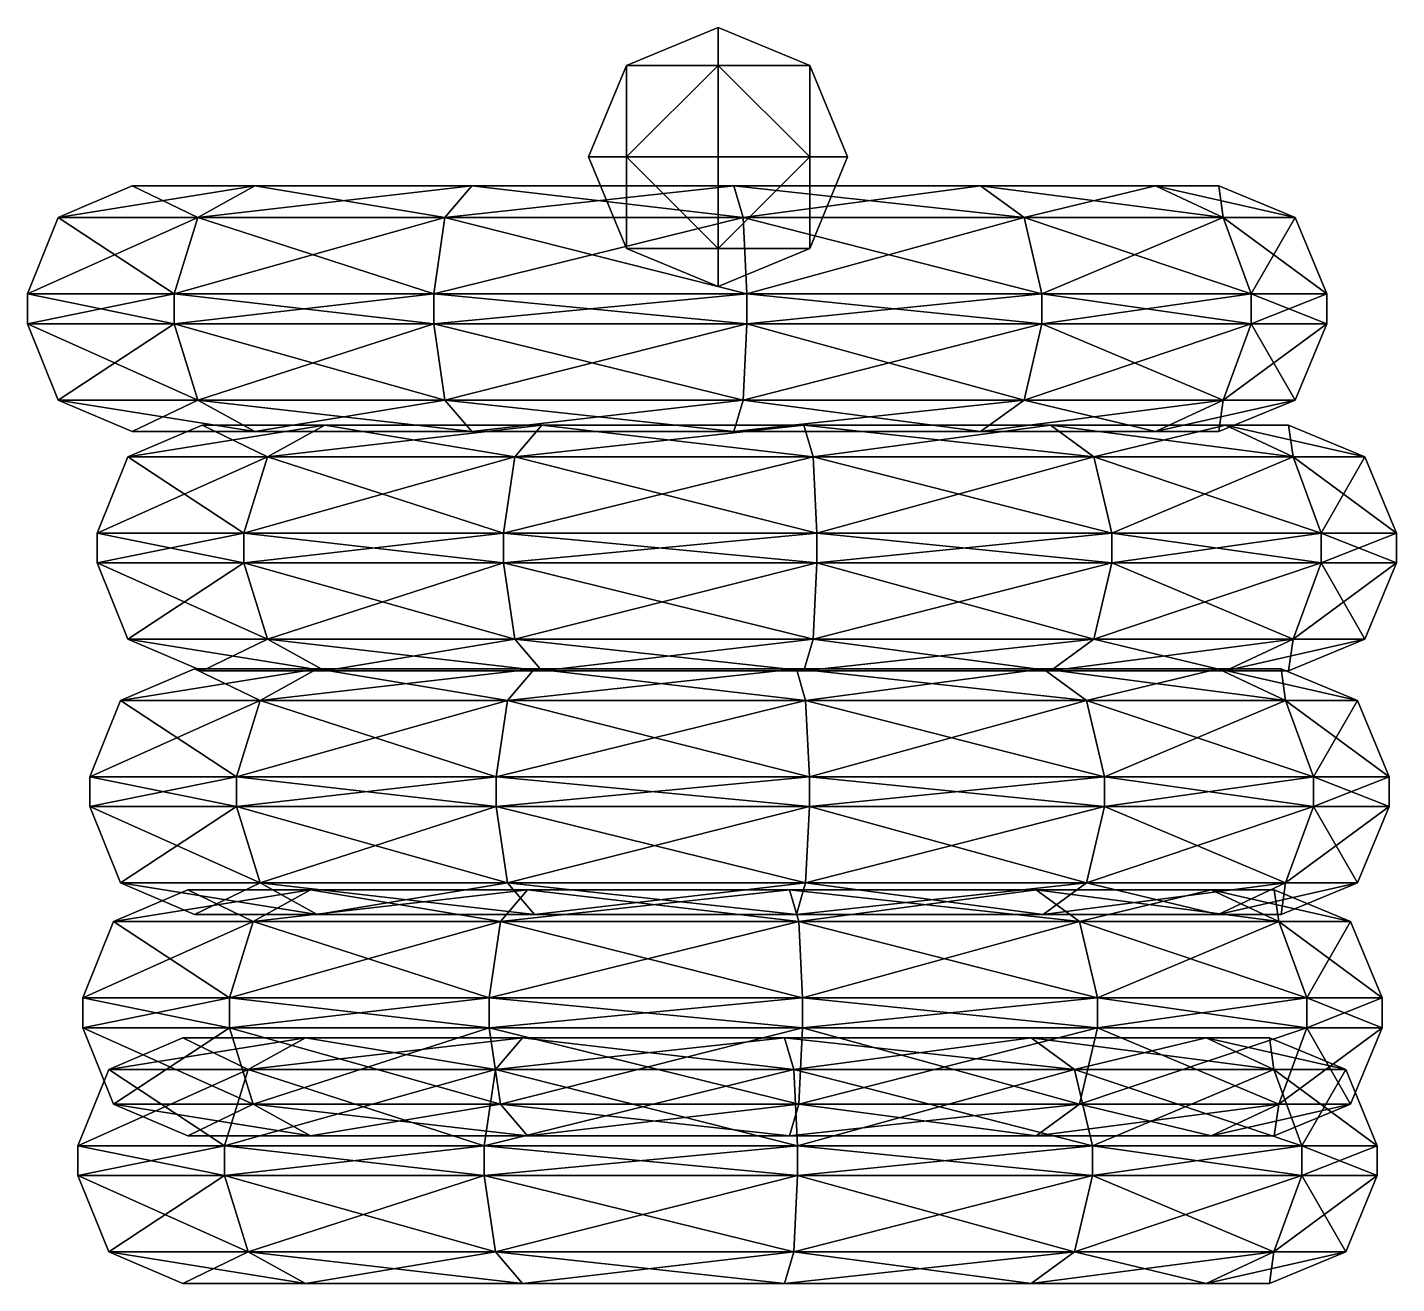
# Model space of a CAD drawing. Extents: x -104 to 102, y 0 to 189.
import ezdxf

# ---------------------------------------------------------------- set-up
doc = ezdxf.new("R2010")
doc.units = 0
for name, color, linetype in [('pancake_2', 250, 'CONTINUOUS'), ('pancake_3', 250, 'CONTINUOUS'), ('pancake_4', 250, 'CONTINUOUS'), ('pancake_5', 250, 'CONTINUOUS'), ('pancake_6', 250, 'CONTINUOUS'), ('pancake_7', 250, 'CONTINUOUS')]:
    doc.layers.add(name, color=color, linetype=linetype)

msp = doc.modelspace()

# ---------------------------------------------------------------- meshes
at = {"layer": 'pancake_2'}
mesh = msp.add_polyface(dxfattribs=at)
corners = [(-19.4922, 169.489609), (0, 169.489609, 19.4922), (19.4922, 169.489609), (0, 169.489609, -19.4922), (0, 188.981809), (0, 149.997409), (0, 183.272676, 13.783067), (-13.783067, 169.489609, 13.783067), (-13.783067, 183.272676), (13.783067, 183.272676), (13.783067, 169.489609, 13.783067), (0, 183.272676, -13.783067), (13.783067, 169.489609, -13.783067), (-13.783067, 169.489609, -13.783067), (-13.783067, 155.706542), (0, 155.706542, 13.783067), (13.783067, 155.706542), (0, 155.706542, -13.783067)]
mesh.append_faces([[corners[k] for k in face] for face in [(4, 6, 8), (6, 1, 7), (7, 8, 6), (8, 7, 0), (4, 9, 6), (9, 2, 10), (10, 6, 9), (6, 10, 1), (4, 11, 9), (11, 3, 12), (12, 9, 11), (9, 12, 2), (4, 8, 11), (8, 0, 13), (13, 11, 8), (11, 13, 3), (5, 14, 15), (14, 0, 7), (7, 15, 14), (15, 7, 1), (5, 15, 16), (15, 1, 10), (10, 16, 15), (16, 10, 2), (5, 16, 17), (16, 2, 12), (12, 17, 16), (17, 12, 3), (5, 17, 14), (17, 3, 13), (13, 14, 17), (14, 13, 0)]])
at = {"layer": 'pancake_3'}
mesh = msp.add_polyface(dxfattribs=at)
corners = [(83.617601, 32.219529, 43.885903), (73.446875, 36.977363, 38.547893), (82.948077, 0), (94.434505, 4.757834), (99.192339, 16.244262), (99.192339, 20.733101), (94.434505, 32.219529), (82.948077, 36.977363), (73.446875, 0, -38.547893), (83.617601, 4.757834, -43.885903), (87.830454, 16.244262, -46.096978), (87.830454, 20.733101, -46.096978), (83.617601, 32.219529, -43.885903), (73.446875, 36.977363, -38.547893), (47.119878, 0, -68.264929), (53.644913, 4.757834, -77.718074), (56.347671, 16.244262, -81.633695), (56.347671, 20.733101, -81.633695), (53.644913, 32.219529, -77.718074), (47.119878, 36.977363, -68.264929), (9.998286, 0, -82.343292), (11.382822, 4.757834, -93.745971), (11.956315, 16.244262, -98.469115), (11.956315, 20.733101, -98.469115), (11.382822, 32.219529, -93.745971), (9.998286, 36.977363, -82.343292), (-29.413793, 0, -77.557799), (-33.486937, 4.757834, -88.297796), (-35.174088, 16.244262, -92.746448), (-35.174088, 20.733101, -92.746448), (-33.486937, 32.219529, -88.297796), (-29.413793, 36.977363, -77.557799), (-62.087527, 0, -55.004749), (-70.685242, 4.757834, -62.62166), (-74.246532, 16.244262, -65.776688), (-74.246532, 20.733101, -65.776688), (-70.685242, 32.219529, -62.62166), (-62.087527, 36.977363, -55.004749), (-80.537757, 0, -19.850774), (-91.69041, 4.757834, -22.599656), (-96.30999, 16.244262, -23.738281), (-96.30999, 20.733101, -23.738281), (-91.69041, 32.219529, -22.599656), (-80.537757, 36.977363, -19.850774), (-80.537757, 0, 19.850774), (-91.69041, 4.757834, 22.599656), (-96.30999, 16.244262, 23.738281), (-96.30999, 20.733101, 23.738281), (-91.69041, 32.219529, 22.599656), (-80.537757, 36.977363, 19.850774), (-62.087527, 0, 55.004749), (-70.685242, 4.757834, 62.62166), (-74.246532, 16.244262, 65.776688), (-74.246532, 20.733101, 65.776688), (-70.685242, 32.219529, 62.62166), (-62.087527, 36.977363, 55.004749), (-29.413793, 0, 77.557799), (-33.486937, 4.757834, 88.297796), (-35.174088, 16.244262, 92.746448), (-35.174088, 20.733101, 92.746448), (-33.486937, 32.219529, 88.297796), (-29.413793, 36.977363, 77.557799), (9.998286, 0, 82.343292), (11.382822, 4.757834, 93.745971), (11.956315, 16.244262, 98.469115), (11.956315, 20.733101, 98.469115), (11.382822, 32.219529, 93.745971), (9.998286, 36.977363, 82.343292), (47.119878, 0, 68.264929), (53.644913, 4.757834, 77.718074), (56.347671, 16.244262, 81.633695), (56.347671, 20.733101, 81.633695), (53.644913, 32.219529, 77.718074), (47.119878, 36.977363, 68.264929), (73.446875, 0, 38.547893), (83.617601, 4.757834, 43.885903), (87.830454, 16.244262, 46.096978), (87.830454, 20.733101, 46.096978)]
mesh.append_faces([[corners[k] for k in face] for face in [(74, 2, 68), (2, 3, 9), (3, 4, 10), (4, 5, 11), (5, 6, 12), (6, 7, 13), (43, 13, 7), (2, 8, 14), (8, 9, 15), (9, 10, 16), (10, 11, 17), (11, 12, 18), (12, 13, 19), (7, 1, 73), (26, 2, 14), (14, 15, 21), (15, 16, 22), (16, 17, 23), (17, 18, 24), (18, 19, 25), (73, 67, 61), (2, 26, 38), (20, 21, 27), (21, 22, 28), (22, 23, 29), (23, 24, 30), (24, 25, 31), (43, 73, 61), (68, 2, 44), (26, 27, 33), (27, 28, 34), (28, 29, 35), (29, 30, 36), (30, 31, 37), (55, 49, 43), (26, 32, 38), (32, 33, 39), (33, 34, 40), (34, 35, 41), (35, 36, 42), (36, 37, 43), (43, 37, 31), (44, 50, 56), (38, 39, 45), (39, 40, 46), (40, 41, 47), (41, 42, 48), (42, 43, 49), (13, 43, 31), (56, 62, 68), (44, 45, 51), (45, 46, 52), (46, 47, 53), (47, 48, 54), (48, 49, 55), (31, 25, 19), (74, 75, 3), (50, 51, 57), (51, 52, 58), (52, 53, 59), (53, 54, 60), (54, 55, 61), (0, 1, 7), (71, 72, 0), (56, 57, 63), (57, 58, 64), (58, 59, 65), (59, 60, 66), (60, 61, 67), (75, 76, 4), (72, 73, 1), (62, 63, 69), (63, 64, 70), (64, 65, 71), (65, 66, 72), (66, 67, 73), (76, 77, 5), (77, 0, 6), (68, 69, 75), (69, 70, 76), (70, 71, 77), (2, 9, 8), (3, 10, 9), (4, 11, 10), (5, 12, 11), (6, 13, 12), (43, 7, 73), (8, 15, 14), (9, 16, 15), (10, 17, 16), (11, 18, 17), (12, 19, 18), (26, 14, 20), (14, 21, 20), (15, 22, 21), (16, 23, 22), (17, 24, 23), (18, 25, 24), (2, 38, 44), (20, 27, 26), (21, 28, 27), (22, 29, 28), (23, 30, 29), (24, 31, 30), (43, 61, 55), (68, 44, 56), (26, 33, 32), (27, 34, 33), (28, 35, 34), (29, 36, 35), (30, 37, 36), (32, 39, 38), (33, 40, 39), (34, 41, 40), (35, 42, 41), (36, 43, 42), (38, 45, 44), (39, 46, 45), (40, 47, 46), (41, 48, 47), (42, 49, 48), (13, 31, 19), (44, 51, 50), (45, 52, 51), (46, 53, 52), (47, 54, 53), (48, 55, 54), (74, 3, 2), (50, 57, 56), (51, 58, 57), (52, 59, 58), (53, 60, 59), (54, 61, 60), (0, 7, 6), (71, 0, 77), (56, 63, 62), (57, 64, 63), (58, 65, 64), (59, 66, 65), (60, 67, 66), (75, 4, 3), (72, 1, 0), (62, 69, 68), (63, 70, 69), (64, 71, 70), (65, 72, 71), (66, 73, 72), (76, 5, 4), (77, 6, 5), (68, 75, 74), (69, 76, 75), (70, 77, 76)]])
at = {"layer": 'pancake_4'}
mesh = msp.add_polyface(dxfattribs=at)
corners = [(84.364951, 54.467798, 49.759087), (74.194225, 59.225632, 44.421078), (83.695427, 22.248269, 5.873184), (95.181855, 27.006104, 5.873184), (99.939689, 38.492531, 5.873184), (99.939689, 42.98137, 5.873184), (95.181855, 54.467798, 5.873184), (83.695427, 59.225632, 5.873184), (74.194225, 22.248269, -32.674709), (84.364951, 27.006104, -38.012718), (88.577804, 38.492531, -40.223794), (88.577804, 42.98137, -40.223794), (84.364951, 54.467798, -38.012718), (74.194225, 59.225632, -32.674709), (47.867228, 22.248269, -62.391745), (54.392263, 27.006104, -71.844889), (57.095021, 38.492531, -75.76051), (57.095021, 42.98137, -75.76051), (54.392263, 54.467798, -71.844889), (47.867228, 59.225632, -62.391745), (10.745636, 22.248269, -76.470108), (12.130172, 27.006104, -87.872787), (12.703665, 38.492531, -92.595931), (12.703665, 42.98137, -92.595931), (12.130172, 54.467798, -87.872787), (10.745636, 59.225632, -76.470108), (-28.666443, 22.248269, -71.684615), (-32.739587, 27.006104, -82.424612), (-34.426738, 38.492531, -86.873264), (-34.426738, 42.98137, -86.873264), (-32.739587, 54.467798, -82.424612), (-28.666443, 59.225632, -71.684615), (-61.340177, 22.248269, -49.131565), (-69.937892, 27.006104, -56.748476), (-73.499182, 38.492531, -59.903503), (-73.499182, 42.98137, -59.903503), (-69.937892, 54.467798, -56.748476), (-61.340177, 59.225632, -49.131565), (-79.790407, 22.248269, -13.97759), (-90.94306, 27.006104, -16.726472), (-95.56264, 38.492531, -17.865096), (-95.56264, 42.98137, -17.865096), (-90.94306, 54.467798, -16.726472), (-79.790407, 59.225632, -13.97759), (-79.790407, 22.248269, 25.723959), (-90.94306, 27.006104, 28.472841), (-95.56264, 38.492531, 29.611465), (-95.56264, 42.98137, 29.611465), (-90.94306, 54.467798, 28.472841), (-79.790407, 59.225632, 25.723959), (-61.340177, 22.248269, 60.877934), (-69.937892, 27.006104, 68.494844), (-73.499182, 38.492531, 71.649872), (-73.499182, 42.98137, 71.649872), (-69.937892, 54.467798, 68.494844), (-61.340177, 59.225632, 60.877934), (-28.666443, 22.248269, 83.430984), (-32.739587, 27.006104, 94.17098), (-34.426738, 38.492531, 98.619633), (-34.426738, 42.98137, 98.619633), (-32.739587, 54.467798, 94.17098), (-28.666443, 59.225632, 83.430984), (10.745636, 22.248269, 88.216477), (12.130172, 27.006104, 99.619155), (12.703665, 38.492531, 104.3423), (12.703665, 42.98137, 104.3423), (12.130172, 54.467798, 99.619155), (10.745636, 59.225632, 88.216477), (47.867228, 22.248269, 74.138113), (54.392263, 27.006104, 83.591258), (57.095021, 38.492531, 87.506879), (57.095021, 42.98137, 87.506879), (54.392263, 54.467798, 83.591258), (47.867228, 59.225632, 74.138113), (74.194225, 22.248269, 44.421078), (84.364951, 27.006104, 49.759087), (88.577804, 38.492531, 51.970163), (88.577804, 42.98137, 51.970163)]
mesh.append_faces([[corners[k] for k in face] for face in [(74, 2, 68), (2, 3, 9), (3, 4, 10), (4, 5, 11), (5, 6, 12), (6, 7, 13), (43, 13, 7), (2, 8, 14), (8, 9, 15), (9, 10, 16), (10, 11, 17), (11, 12, 18), (12, 13, 19), (7, 1, 73), (26, 2, 14), (14, 15, 21), (15, 16, 22), (16, 17, 23), (17, 18, 24), (18, 19, 25), (73, 67, 61), (2, 26, 38), (20, 21, 27), (21, 22, 28), (22, 23, 29), (23, 24, 30), (24, 25, 31), (43, 73, 61), (68, 2, 44), (26, 27, 33), (27, 28, 34), (28, 29, 35), (29, 30, 36), (30, 31, 37), (55, 49, 43), (26, 32, 38), (32, 33, 39), (33, 34, 40), (34, 35, 41), (35, 36, 42), (36, 37, 43), (43, 37, 31), (44, 50, 56), (38, 39, 45), (39, 40, 46), (40, 41, 47), (41, 42, 48), (42, 43, 49), (13, 43, 31), (56, 62, 68), (44, 45, 51), (45, 46, 52), (46, 47, 53), (47, 48, 54), (48, 49, 55), (31, 25, 19), (74, 75, 3), (50, 51, 57), (51, 52, 58), (52, 53, 59), (53, 54, 60), (54, 55, 61), (0, 1, 7), (71, 72, 0), (56, 57, 63), (57, 58, 64), (58, 59, 65), (59, 60, 66), (60, 61, 67), (75, 76, 4), (72, 73, 1), (62, 63, 69), (63, 64, 70), (64, 65, 71), (65, 66, 72), (66, 67, 73), (76, 77, 5), (77, 0, 6), (68, 69, 75), (69, 70, 76), (70, 71, 77), (2, 9, 8), (3, 10, 9), (4, 11, 10), (5, 12, 11), (6, 13, 12), (43, 7, 73), (8, 15, 14), (9, 16, 15), (10, 17, 16), (11, 18, 17), (12, 19, 18), (26, 14, 20), (14, 21, 20), (15, 22, 21), (16, 23, 22), (17, 24, 23), (18, 25, 24), (2, 38, 44), (20, 27, 26), (21, 28, 27), (22, 29, 28), (23, 30, 29), (24, 31, 30), (43, 61, 55), (68, 44, 56), (26, 33, 32), (27, 34, 33), (28, 35, 34), (29, 36, 35), (30, 37, 36), (32, 39, 38), (33, 40, 39), (34, 41, 40), (35, 42, 41), (36, 43, 42), (38, 45, 44), (39, 46, 45), (40, 47, 46), (41, 48, 47), (42, 49, 48), (13, 31, 19), (44, 51, 50), (45, 52, 51), (46, 53, 52), (47, 54, 53), (48, 55, 54), (74, 3, 2), (50, 57, 56), (51, 58, 57), (52, 59, 58), (53, 60, 59), (54, 61, 60), (0, 7, 6), (71, 0, 77), (56, 63, 62), (57, 64, 63), (58, 65, 64), (59, 66, 65), (60, 67, 66), (75, 4, 3), (72, 1, 0), (62, 69, 68), (63, 70, 69), (64, 71, 70), (65, 72, 71), (66, 73, 72), (76, 5, 4), (77, 6, 5), (68, 75, 74), (69, 76, 75), (70, 77, 76)]])
at = {"layer": 'pancake_5'}
mesh = msp.add_polyface(dxfattribs=at)
corners = [(85.401099, 87.736308, 38.297491), (75.230372, 92.494142, 32.959481), (84.731574, 55.516779, -5.588412), (96.218002, 60.274613, -5.588412), (100.975836, 71.761041, -5.588412), (100.975836, 76.24988, -5.588412), (96.218002, 87.736308, -5.588412), (84.731574, 92.494142, -5.588412), (75.230372, 55.516779, -44.136305), (85.401099, 60.274613, -49.474315), (89.613952, 71.761041, -51.68539), (89.613952, 76.24988, -51.68539), (85.401099, 87.736308, -49.474315), (75.230372, 92.494142, -44.136305), (48.903376, 55.516779, -73.853341), (55.42841, 60.274613, -83.306486), (58.131168, 71.761041, -87.222107), (58.131168, 76.24988, -87.222107), (55.42841, 87.736308, -83.306486), (48.903376, 92.494142, -73.853341), (11.781783, 55.516779, -87.931704), (13.166319, 60.274613, -99.334383), (13.739813, 71.761041, -104.057527), (13.739813, 76.24988, -104.057527), (13.166319, 87.736308, -99.334383), (11.781783, 92.494142, -87.931704), (-27.630296, 55.516779, -83.146211), (-31.70344, 60.274613, -93.886208), (-33.390591, 71.761041, -98.33486), (-33.390591, 76.24988, -98.33486), (-31.70344, 87.736308, -93.886208), (-27.630296, 92.494142, -83.146211), (-60.30403, 55.516779, -60.593161), (-68.901745, 60.274613, -68.210072), (-72.463035, 71.761041, -71.3651), (-72.463035, 76.24988, -71.3651), (-68.901745, 87.736308, -68.210072), (-60.30403, 92.494142, -60.593161), (-78.754259, 55.516779, -25.439186), (-89.906912, 60.274613, -28.188068), (-94.526493, 71.761041, -29.326693), (-94.526493, 76.24988, -29.326693), (-89.906912, 87.736308, -28.188068), (-78.754259, 92.494142, -25.439186), (-78.754259, 55.516779, 14.262362), (-89.906912, 60.274613, 17.011244), (-94.526493, 71.761041, 18.149869), (-94.526493, 76.24988, 18.149869), (-89.906912, 87.736308, 17.011244), (-78.754259, 92.494142, 14.262362), (-60.30403, 55.516779, 49.416337), (-68.901745, 60.274613, 57.033248), (-72.463035, 71.761041, 60.188276), (-72.463035, 76.24988, 60.188276), (-68.901745, 87.736308, 57.033248), (-60.30403, 92.494142, 49.416337), (-27.630296, 55.516779, 71.969387), (-31.70344, 60.274613, 82.709384), (-33.390591, 71.761041, 87.158036), (-33.390591, 76.24988, 87.158036), (-31.70344, 87.736308, 82.709384), (-27.630296, 92.494142, 71.969387), (11.781783, 55.516779, 76.75488), (13.166319, 60.274613, 88.157559), (13.739813, 71.761041, 92.880703), (13.739813, 76.24988, 92.880703), (13.166319, 87.736308, 88.157559), (11.781783, 92.494142, 76.75488), (48.903376, 55.516779, 62.676517), (55.42841, 60.274613, 72.129662), (58.131168, 71.761041, 76.045283), (58.131168, 76.24988, 76.045283), (55.42841, 87.736308, 72.129662), (48.903376, 92.494142, 62.676517), (75.230372, 55.516779, 32.959481), (85.401099, 60.274613, 38.297491), (89.613952, 71.761041, 40.508566), (89.613952, 76.24988, 40.508566)]
mesh.append_faces([[corners[k] for k in face] for face in [(74, 2, 68), (2, 3, 9), (3, 4, 10), (4, 5, 11), (5, 6, 12), (6, 7, 13), (43, 13, 7), (2, 8, 14), (8, 9, 15), (9, 10, 16), (10, 11, 17), (11, 12, 18), (12, 13, 19), (7, 1, 73), (26, 2, 14), (14, 15, 21), (15, 16, 22), (16, 17, 23), (17, 18, 24), (18, 19, 25), (73, 67, 61), (2, 26, 38), (20, 21, 27), (21, 22, 28), (22, 23, 29), (23, 24, 30), (24, 25, 31), (43, 73, 61), (68, 2, 44), (26, 27, 33), (27, 28, 34), (28, 29, 35), (29, 30, 36), (30, 31, 37), (55, 49, 43), (26, 32, 38), (32, 33, 39), (33, 34, 40), (34, 35, 41), (35, 36, 42), (36, 37, 43), (43, 37, 31), (44, 50, 56), (38, 39, 45), (39, 40, 46), (40, 41, 47), (41, 42, 48), (42, 43, 49), (13, 43, 31), (56, 62, 68), (44, 45, 51), (45, 46, 52), (46, 47, 53), (47, 48, 54), (48, 49, 55), (31, 25, 19), (74, 75, 3), (50, 51, 57), (51, 52, 58), (52, 53, 59), (53, 54, 60), (54, 55, 61), (0, 1, 7), (71, 72, 0), (56, 57, 63), (57, 58, 64), (58, 59, 65), (59, 60, 66), (60, 61, 67), (75, 76, 4), (72, 73, 1), (62, 63, 69), (63, 64, 70), (64, 65, 71), (65, 66, 72), (66, 67, 73), (76, 77, 5), (77, 0, 6), (68, 69, 75), (69, 70, 76), (70, 71, 77), (2, 9, 8), (3, 10, 9), (4, 11, 10), (5, 12, 11), (6, 13, 12), (43, 7, 73), (8, 15, 14), (9, 16, 15), (10, 17, 16), (11, 18, 17), (12, 19, 18), (26, 14, 20), (14, 21, 20), (15, 22, 21), (16, 23, 22), (17, 24, 23), (18, 25, 24), (2, 38, 44), (20, 27, 26), (21, 28, 27), (22, 29, 28), (23, 30, 29), (24, 31, 30), (43, 61, 55), (68, 44, 56), (26, 33, 32), (27, 34, 33), (28, 35, 34), (29, 36, 35), (30, 37, 36), (32, 39, 38), (33, 40, 39), (34, 41, 40), (35, 42, 41), (36, 43, 42), (38, 45, 44), (39, 46, 45), (40, 47, 46), (41, 48, 47), (42, 49, 48), (13, 31, 19), (44, 51, 50), (45, 52, 51), (46, 53, 52), (47, 54, 53), (48, 55, 54), (74, 3, 2), (50, 57, 56), (51, 58, 57), (52, 59, 58), (53, 60, 59), (54, 61, 60), (0, 7, 6), (71, 0, 77), (56, 63, 62), (57, 64, 63), (58, 65, 64), (59, 66, 65), (60, 67, 66), (75, 4, 3), (72, 1, 0), (62, 69, 68), (63, 70, 69), (64, 71, 70), (65, 72, 71), (66, 73, 72), (76, 5, 4), (77, 6, 5), (68, 75, 74), (69, 76, 75), (70, 77, 76)]])
at = {"layer": 'pancake_6'}
mesh = msp.add_polyface(dxfattribs=at)
corners = [(86.522514, 124.399563, 48.12348), (76.351788, 129.157398, 42.785471), (85.85299, 92.180035, 4.237577), (97.339418, 96.937869, 4.237577), (102.097252, 108.424297, 4.237577), (102.097252, 112.913136, 4.237577), (97.339418, 124.399563, 4.237577), (85.85299, 129.157398, 4.237577), (76.351788, 92.180035, -34.310316), (86.522514, 96.937869, -39.648325), (90.735367, 108.424297, -41.859401), (90.735367, 112.913136, -41.859401), (86.522514, 124.399563, -39.648325), (76.351788, 129.157398, -34.310316), (50.024791, 92.180035, -64.027352), (56.549826, 96.937869, -73.480497), (59.252584, 108.424297, -77.396117), (59.252584, 112.913136, -77.396117), (56.549826, 124.399563, -73.480497), (50.024791, 129.157398, -64.027352), (12.903199, 92.180035, -78.105715), (14.287735, 96.937869, -89.508394), (14.861228, 108.424297, -94.231538), (14.861228, 112.913136, -94.231538), (14.287735, 124.399563, -89.508394), (12.903199, 129.157398, -78.105715), (-26.508881, 92.180035, -73.320222), (-30.582024, 96.937869, -84.060219), (-32.269175, 108.424297, -88.508871), (-32.269175, 112.913136, -88.508871), (-30.582024, 124.399563, -84.060219), (-26.508881, 129.157398, -73.320222), (-59.182614, 92.180035, -50.767172), (-67.780329, 96.937869, -58.384083), (-71.341619, 108.424297, -61.53911), (-71.341619, 112.913136, -61.53911), (-67.780329, 124.399563, -58.384083), (-59.182614, 129.157398, -50.767172), (-77.632844, 92.180035, -15.613197), (-88.785497, 96.937869, -18.362079), (-93.405077, 108.424297, -19.500703), (-93.405077, 112.913136, -19.500703), (-88.785497, 124.399563, -18.362079), (-77.632844, 129.157398, -15.613197), (-77.632844, 92.180035, 24.088351), (-88.785497, 96.937869, 26.837233), (-93.405077, 108.424297, 27.975858), (-93.405077, 112.913136, 27.975858), (-88.785497, 124.399563, 26.837233), (-77.632844, 129.157398, 24.088351), (-59.182614, 92.180035, 59.242327), (-67.780329, 96.937869, 66.859237), (-71.341619, 108.424297, 70.014265), (-71.341619, 112.913136, 70.014265), (-67.780329, 124.399563, 66.859237), (-59.182614, 129.157398, 59.242327), (-26.508881, 92.180035, 81.795377), (-30.582024, 96.937869, 92.535373), (-32.269175, 108.424297, 96.984025), (-32.269175, 112.913136, 96.984025), (-30.582024, 124.399563, 92.535373), (-26.508881, 129.157398, 81.795377), (12.903199, 92.180035, 86.580869), (14.287735, 96.937869, 97.983548), (14.861228, 108.424297, 102.706692), (14.861228, 112.913136, 102.706692), (14.287735, 124.399563, 97.983548), (12.903199, 129.157398, 86.580869), (50.024791, 92.180035, 72.502506), (56.549826, 96.937869, 81.955651), (59.252584, 108.424297, 85.871272), (59.252584, 112.913136, 85.871272), (56.549826, 124.399563, 81.955651), (50.024791, 129.157398, 72.502506), (76.351788, 92.180035, 42.785471), (86.522514, 96.937869, 48.12348), (90.735367, 108.424297, 50.334556), (90.735367, 112.913136, 50.334556)]
mesh.append_faces([[corners[k] for k in face] for face in [(74, 2, 68), (2, 3, 9), (3, 4, 10), (4, 5, 11), (5, 6, 12), (6, 7, 13), (43, 13, 7), (2, 8, 14), (8, 9, 15), (9, 10, 16), (10, 11, 17), (11, 12, 18), (12, 13, 19), (7, 1, 73), (26, 2, 14), (14, 15, 21), (15, 16, 22), (16, 17, 23), (17, 18, 24), (18, 19, 25), (73, 67, 61), (2, 26, 38), (20, 21, 27), (21, 22, 28), (22, 23, 29), (23, 24, 30), (24, 25, 31), (43, 73, 61), (68, 2, 44), (26, 27, 33), (27, 28, 34), (28, 29, 35), (29, 30, 36), (30, 31, 37), (55, 49, 43), (26, 32, 38), (32, 33, 39), (33, 34, 40), (34, 35, 41), (35, 36, 42), (36, 37, 43), (43, 37, 31), (44, 50, 56), (38, 39, 45), (39, 40, 46), (40, 41, 47), (41, 42, 48), (42, 43, 49), (13, 43, 31), (56, 62, 68), (44, 45, 51), (45, 46, 52), (46, 47, 53), (47, 48, 54), (48, 49, 55), (31, 25, 19), (74, 75, 3), (50, 51, 57), (51, 52, 58), (52, 53, 59), (53, 54, 60), (54, 55, 61), (0, 1, 7), (71, 72, 0), (56, 57, 63), (57, 58, 64), (58, 59, 65), (59, 60, 66), (60, 61, 67), (75, 76, 4), (72, 73, 1), (62, 63, 69), (63, 64, 70), (64, 65, 71), (65, 66, 72), (66, 67, 73), (76, 77, 5), (77, 0, 6), (68, 69, 75), (69, 70, 76), (70, 71, 77), (2, 9, 8), (3, 10, 9), (4, 11, 10), (5, 12, 11), (6, 13, 12), (43, 7, 73), (8, 15, 14), (9, 16, 15), (10, 17, 16), (11, 18, 17), (12, 19, 18), (26, 14, 20), (14, 21, 20), (15, 22, 21), (16, 23, 22), (17, 24, 23), (18, 25, 24), (2, 38, 44), (20, 27, 26), (21, 28, 27), (22, 29, 28), (23, 30, 29), (24, 31, 30), (43, 61, 55), (68, 44, 56), (26, 33, 32), (27, 34, 33), (28, 35, 34), (29, 36, 35), (30, 37, 36), (32, 39, 38), (33, 40, 39), (34, 41, 40), (35, 42, 41), (36, 43, 42), (38, 45, 44), (39, 46, 45), (40, 47, 46), (41, 48, 47), (42, 49, 48), (13, 31, 19), (44, 51, 50), (45, 52, 51), (46, 53, 52), (47, 54, 53), (48, 55, 54), (74, 3, 2), (50, 57, 56), (51, 58, 57), (52, 59, 58), (53, 60, 59), (54, 61, 60), (0, 7, 6), (71, 0, 77), (56, 63, 62), (57, 64, 63), (58, 65, 64), (59, 66, 65), (60, 67, 66), (75, 4, 3), (72, 1, 0), (62, 69, 68), (63, 70, 69), (64, 71, 70), (65, 72, 71), (66, 73, 72), (76, 5, 4), (77, 6, 5), (68, 75, 74), (69, 76, 75), (70, 77, 76)]])
at = {"layer": 'pancake_7'}
mesh = msp.add_polyface(dxfattribs=at)
corners = [(76.005878, 160.38387, 39.516926), (65.835151, 165.141704, 34.178917), (75.336354, 128.164341, -4.368977), (86.822782, 132.922175, -4.368977), (91.580616, 144.408603, -4.368977), (91.580616, 148.897442, -4.368977), (86.822782, 160.38387, -4.368977), (75.336354, 165.141704, -4.368977), (65.835151, 128.164341, -42.91687), (76.005878, 132.922175, -48.254879), (80.218731, 144.408603, -50.465955), (80.218731, 148.897442, -50.465955), (76.005878, 160.38387, -48.254879), (65.835151, 165.141704, -42.91687), (39.508155, 128.164341, -72.633906), (46.03319, 132.922175, -82.08705), (48.735948, 144.408603, -86.002671), (48.735948, 148.897442, -86.002671), (46.03319, 160.38387, -82.08705), (39.508155, 165.141704, -72.633906), (2.386563, 128.164341, -86.712269), (3.771099, 132.922175, -98.114948), (4.344592, 144.408603, -102.838092), (4.344592, 148.897442, -102.838092), (3.771099, 160.38387, -98.114948), (2.386563, 165.141704, -86.712269), (-37.025517, 128.164341, -81.926776), (-41.09866, 132.922175, -92.666773), (-42.785811, 144.408603, -97.115425), (-42.785811, 148.897442, -97.115425), (-41.09866, 160.38387, -92.666773), (-37.025517, 165.141704, -81.926776), (-69.69925, 128.164341, -59.373726), (-78.296965, 132.922175, -66.990637), (-81.858255, 144.408603, -70.145664), (-81.858255, 148.897442, -70.145664), (-78.296965, 160.38387, -66.990637), (-69.69925, 165.141704, -59.373726), (-88.14948, 128.164341, -24.219751), (-99.302133, 132.922175, -26.968633), (-103.921713, 144.408603, -28.107257), (-103.921713, 148.897442, -28.107257), (-99.302133, 160.38387, -26.968633), (-88.14948, 165.141704, -24.219751), (-88.14948, 128.164341, 15.481798), (-99.302133, 132.922175, 18.23068), (-103.921713, 144.408603, 19.369304), (-103.921713, 148.897442, 19.369304), (-99.302133, 160.38387, 18.23068), (-88.14948, 165.141704, 15.481798), (-69.69925, 128.164341, 50.635773), (-78.296965, 132.922175, 58.252683), (-81.858255, 144.408603, 61.407711), (-81.858255, 148.897442, 61.407711), (-78.296965, 160.38387, 58.252683), (-69.69925, 165.141704, 50.635773), (-37.025517, 128.164341, 73.188823), (-41.09866, 132.922175, 83.928819), (-42.785811, 144.408603, 88.377472), (-42.785811, 148.897442, 88.377472), (-41.09866, 160.38387, 83.928819), (-37.025517, 165.141704, 73.188823), (2.386563, 128.164341, 77.974316), (3.771099, 132.922175, 89.376994), (4.344592, 144.408603, 94.100139), (4.344592, 148.897442, 94.100139), (3.771099, 160.38387, 89.376994), (2.386563, 165.141704, 77.974316), (39.508155, 128.164341, 63.895952), (46.03319, 132.922175, 73.349097), (48.735948, 144.408603, 77.264718), (48.735948, 148.897442, 77.264718), (46.03319, 160.38387, 73.349097), (39.508155, 165.141704, 63.895952), (65.835151, 128.164341, 34.178917), (76.005878, 132.922175, 39.516926), (80.218731, 144.408603, 41.728002), (80.218731, 148.897442, 41.728002)]
mesh.append_faces([[corners[k] for k in face] for face in [(74, 2, 68), (2, 3, 9), (3, 4, 10), (4, 5, 11), (5, 6, 12), (6, 7, 13), (43, 13, 7), (2, 8, 14), (8, 9, 15), (9, 10, 16), (10, 11, 17), (11, 12, 18), (12, 13, 19), (7, 1, 73), (26, 2, 14), (14, 15, 21), (15, 16, 22), (16, 17, 23), (17, 18, 24), (18, 19, 25), (73, 67, 61), (2, 26, 38), (20, 21, 27), (21, 22, 28), (22, 23, 29), (23, 24, 30), (24, 25, 31), (43, 73, 61), (68, 2, 44), (26, 27, 33), (27, 28, 34), (28, 29, 35), (29, 30, 36), (30, 31, 37), (55, 49, 43), (26, 32, 38), (32, 33, 39), (33, 34, 40), (34, 35, 41), (35, 36, 42), (36, 37, 43), (43, 37, 31), (44, 50, 56), (38, 39, 45), (39, 40, 46), (40, 41, 47), (41, 42, 48), (42, 43, 49), (13, 43, 31), (56, 62, 68), (44, 45, 51), (45, 46, 52), (46, 47, 53), (47, 48, 54), (48, 49, 55), (31, 25, 19), (74, 75, 3), (50, 51, 57), (51, 52, 58), (52, 53, 59), (53, 54, 60), (54, 55, 61), (0, 1, 7), (71, 72, 0), (56, 57, 63), (57, 58, 64), (58, 59, 65), (59, 60, 66), (60, 61, 67), (75, 76, 4), (72, 73, 1), (62, 63, 69), (63, 64, 70), (64, 65, 71), (65, 66, 72), (66, 67, 73), (76, 77, 5), (77, 0, 6), (68, 69, 75), (69, 70, 76), (70, 71, 77), (2, 9, 8), (3, 10, 9), (4, 11, 10), (5, 12, 11), (6, 13, 12), (43, 7, 73), (8, 15, 14), (9, 16, 15), (10, 17, 16), (11, 18, 17), (12, 19, 18), (26, 14, 20), (14, 21, 20), (15, 22, 21), (16, 23, 22), (17, 24, 23), (18, 25, 24), (2, 38, 44), (20, 27, 26), (21, 28, 27), (22, 29, 28), (23, 30, 29), (24, 31, 30), (43, 61, 55), (68, 44, 56), (26, 33, 32), (27, 34, 33), (28, 35, 34), (29, 36, 35), (30, 37, 36), (32, 39, 38), (33, 40, 39), (34, 41, 40), (35, 42, 41), (36, 43, 42), (38, 45, 44), (39, 46, 45), (40, 47, 46), (41, 48, 47), (42, 49, 48), (13, 31, 19), (44, 51, 50), (45, 52, 51), (46, 53, 52), (47, 54, 53), (48, 55, 54), (74, 3, 2), (50, 57, 56), (51, 58, 57), (52, 59, 58), (53, 60, 59), (54, 61, 60), (0, 7, 6), (71, 0, 77), (56, 63, 62), (57, 64, 63), (58, 65, 64), (59, 66, 65), (60, 67, 66), (75, 4, 3), (72, 1, 0), (62, 69, 68), (63, 70, 69), (64, 71, 70), (65, 72, 71), (66, 73, 72), (76, 5, 4), (77, 6, 5), (68, 75, 74), (69, 76, 75), (70, 77, 76)]])

doc.saveas('drawing.dxf')
